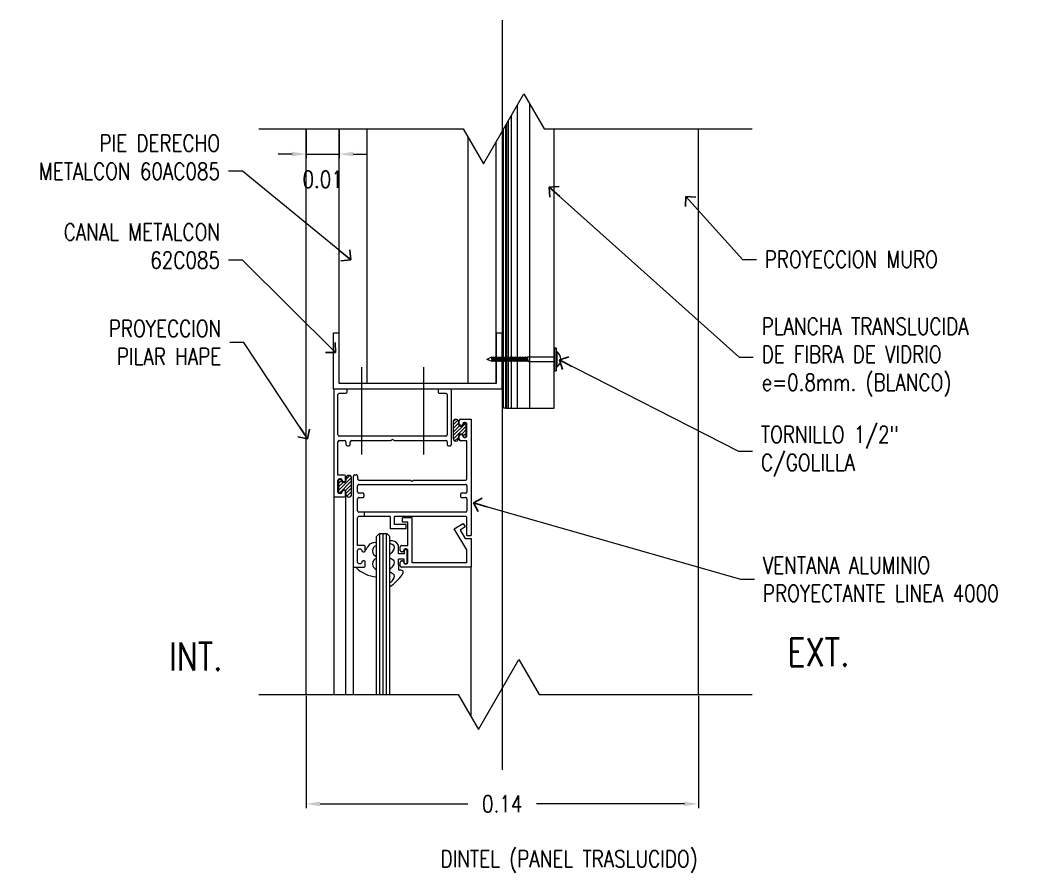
# Model space of a CAD drawing. Header units: metres. Extents: x -40 to 265, y 63 to 163.
# Drawn here: x -39.9725 to -39.6133, y 65.8555 to 66.1596 of the extents above; entities that cross this region are included whole.
import ezdxf

# ---------------------------------------------------------------- set-up
doc = ezdxf.new("R2010")
doc.units = ezdxf.units.M
doc.header["$LTSCALE"] = 5
doc.header["$MEASUREMENT"] = 0
doc.linetypes.add('CENTER', pattern=[2, 1.25, -0.25, 0.25, -0.25])
doc.layers.get('0').update_dxf_attribs({"color": 30})
for name, color, linetype, lineweight in [('A-ANNO-DIMS', 3, 'Continuous', 18), ('A-ANNO-SYMB', 3, 'Continuous', 18), ('A-ANNO-TEXT', 3, 'Continuous', 18), ('A-DETL-MBND', 3, 'Continuous', 18)]:
    doc.layers.add(name, color=color, linetype=linetype, lineweight=lineweight)
doc.styles.add('E-ROMANS', font='romans.shx', dxfattribs={"width": 0.8})
doc.dimstyles.new('E-0001_ARW_24', dxfattribs={"dimscale": 0.001, "dimtxt": 2.4, "dimasz": 2.4, "dimexe": 1.2, "dimexo": 0.8, "dimgap": 1.2, "dimtad": 0, "dimdec": 0, "dimlfac": 1000, "dimzin": 0, "dimdsep": 46, "dimtxsty": 'E-ROMANS', "dimblk": 'OPEN90', "dimcen": 1.2, "dimclrd": 256, "dimclre": 256, "dimclrt": 256, "dimadec": 0, "dimazin": 0, "dimtfac": 1, "dimtdec": 0, "dimtmove": 1, "dimatfit": 3, "dimldrblk": 'OPEN90', "dimfxl": 1, "dimtfill": 1, "dimtolj": 1, "dimtzin": 0, "dimlwd": -1, "dimarcsym": 0})

# ---------------------------------------------------------------- blocks, each defined once
blk = doc.blocks.new('_Open90')
at = {"color": 0, "linetype": 'ByBlock', "lineweight": -2}
for p, q in [((0, 0), (-1, 0)), ((-0.5, 0.5), (0, 0)), ((0, 0), (-0.5, -0.5))]:
    blk.add_line(p, q, dxfattribs=at)

msp = doc.modelspace()

# ---------------------------------------------------------------- linework, layer by layer
for p, q in [((-39.81627658382882, 66.01694371169503), (-39.81797798417702, 66.01524231134684)), ((-39.81597343967702, 66.01598129601724), (-39.81797798417702, 66.01397675151725)), ((-39.81362762057627, 66.01579599545882), (-39.81797798417702, 66.01144563185807)), ((-39.81731847397948, 66.01716738137397), (-39.81791755259216, 66.01656830276129)), ((-39.8157623616501, 66.01492681421458), (-39.81797798417702, 66.01271119168766)), ((-39.81330071367702, 66.01485734252849), (-39.81793846255042, 66.0102195936551)), ((-39.81330071367702, 66.0135917826989), (-39.81492177650866, 66.01197071986725)), ((-39.81330071367702, 66.0123262228693), (-39.81435071317702, 66.01127622336931)), ((-39.81597343967702, 66.0109190566989), (-39.8173312994121, 66.00956119696382)), ((-39.85888909523548, 65.99186889632954), (-39.85425134636209, 65.99650664520293)), ((-39.85888909523548, 65.99440001598872), (-39.85783909573549, 65.99545001548871)), ((-39.85888909523548, 65.99313445615913), (-39.85726803240384, 65.99475551899077)), ((-39.85856218833624, 65.9909302433992), (-39.85421182473549, 65.99528060699996)), ((-39.8564274472624, 65.99179942464345), (-39.85421182473549, 65.99401504717036)), ((-39.85621636923548, 65.99580718215913), (-39.85485850950041, 65.9971650418942)), ((-39.85621636923548, 65.99074494284078), (-39.85421182473549, 65.99274948734077)), ((-39.85591322508368, 65.98978252716299), (-39.85421182473549, 65.99148392751118)), ((-39.85487133493302, 65.98955885748406), (-39.85427225632034, 65.99015793609674))]:
    msp.add_line(p, q)
at = {"layer": 'A-ANNO-DIMS'}
for p, q in [((-39.87045660377596, 66.12039016345678), (-39.87045660377596, 66.11036187158754)), ((-39.85865170246976, 66.12039016345678), (-39.85865170246976, 66.11036187158754)), ((-39.87545660377596, 66.11186187158754), (-39.88045660377595, 66.11186187158754)), ((-39.87045660377596, 66.11186187158754), (-39.85865170246976, 66.11186187158754)), ((-39.85365170246975, 66.11186187158754), (-39.84865170246976, 66.11186187158754)), ((-39.87047871516902, 65.91858526577515), (-39.87047871516902, 65.87855225304217)), ((-39.73047765940968, 65.91857217982498), (-39.73047765940968, 65.87855225304217)), ((-39.86547871516902, 65.88005225304217), (-39.81276390157506, 65.88005225304217)), ((-39.73547765940968, 65.88005225304217), (-39.78819247300363, 65.88005225304217))]:
    msp.add_line(p, q, dxfattribs=at)
for points in [[(-39.87545660377596, 66.11269520492087), (-39.87545660377596, 66.1110285382542), (-39.87045660377596, 66.11186187158754)], [(-39.85365170246975, 66.11269520492087), (-39.85365170246975, 66.1110285382542), (-39.85865170246976, 66.11186187158754)], [(-39.86547871516902, 65.8808855863755), (-39.86547871516902, 65.87921891970883), (-39.87047871516902, 65.88005225304217)], [(-39.73547765940968, 65.8808855863755), (-39.73547765940968, 65.87921891970883), (-39.73047765940968, 65.88005225304217)]]:
    msp.add_solid(points, dxfattribs=at)
at = {"layer": 'A-ANNO-SYMB', "linetype": 'CENTER'}
msp.add_line((-39.80045879540852, 66.15964972388122), (-39.80045879540964, 65.89219385698871), dxfattribs=at)
at = {"layer": 'A-ANNO-SYMB'}
for p, q in [((-39.80717436080533, 66.10839016345679), (-39.79274060408, 66.13339016345677)), ((-39.79274060408, 66.13339016345677), (-39.78552372571733, 66.12089016345683)), ((-39.88731860089956, 66.12089016345678), (-39.81439123917164, 66.12089016345678)), ((-39.81439123917164, 66.12089016345678), (-39.80717436080897, 66.10839016345679)), ((-39.78552372571733, 66.12089016345683), (-39.71134436587068, 66.12089016345678)), ((-39.80898696951034, 65.90658526577516), (-39.794553212785, 65.93158526577514)), ((-39.794553212785, 65.93158526577514), (-39.78733633442233, 65.91908526577521)), ((-39.88731860089956, 65.91908526577515), (-39.81620384787665, 65.91908526577515)), ((-39.81620384787665, 65.91908526577515), (-39.80898696951398, 65.90658526577516)), ((-39.78733633442233, 65.91908526577521), (-39.71134436587068, 65.91908526577515))]:
    msp.add_line(p, q, dxfattribs=at)
at = {"layer": 'A-DETL-MBND'}
for p, q in [((-39.79500885649829, 66.02120531074117), (-39.79500885649829, 66.12946143502269)), ((-39.79066730119578, 66.02120531074117), (-39.79066730119578, 66.12979909752077)), ((-39.79826501969227, 66.02120531074117), (-39.79826501969227, 66.12382159493126)), ((-39.79717962758375, 66.02120531074117), (-39.79717962758375, 66.12570154920992)), ((-39.87047871516902, 65.91908526577515), (-39.87045660377596, 66.12089016345678)), ((-39.85865170246976, 66.03005317164097), (-39.85865170246976, 66.12089016345678)), ((-39.84865170246976, 66.03005317164097), (-39.84865170246976, 66.12089016345678)), ((-39.79998419715656, 66.02120531074117), (-39.79998419715655, 66.12084389221498)), ((-39.79918419715656, 66.02120531074117), (-39.79918419715657, 66.12222953286144)), ((-39.79880771574654, 66.02120531074117), (-39.79880771574654, 66.12288161779192)), ((-39.78198419715656, 66.02120531074117), (-39.78198419715656, 66.12089016345683)), ((-39.73047765818653, 65.91908526577517), (-39.73045879540852, 66.1208901634568)), ((-39.81265170246974, 66.03005317164097), (-39.81265170246974, 66.11787719750654)), ((-39.80265170246975, 66.03005317164097), (-39.80265170246975, 66.11622363748167)), ((-39.86065170246974, 66.04805317164097), (-39.85865170246973, 66.04805317164097)), ((-39.86065170246977, 66.02805317164096), (-39.86065170246974, 66.04805317164097)), ((-39.85865170246976, 66.03005317164097), (-39.85865170246973, 66.04805317164097)), ((-39.80265170246977, 66.04805317164097), (-39.80065170246976, 66.04805317164097)), ((-39.80265170246977, 66.04805317164097), (-39.80265170246975, 66.03005317164097)), ((-39.80065170246976, 66.04805317164097), (-39.80065170246974, 66.02805317164096)), ((-39.7818021816615, 66.04275897383462), (-39.78125286603974, 66.04275897383462)), ((-39.7818021816615, 66.03946308010475), (-39.79152464006147, 66.03946308010475)), ((-39.79113941829819, 66.03781513323977), (-39.7818021816615, 66.03781513323979)), ((-39.78125286603974, 66.03946308010475), (-39.78097820822986, 66.03946308010475)), ((-39.78125286603974, 66.03781513323979), (-39.78097820822986, 66.03781513323979)), ((-39.7818021816615, 66.03451923950992), (-39.78125286603974, 66.03451923950992)), ((-39.80265170246975, 66.03005317164097), (-39.85865170246976, 66.03005317164097)), ((-39.80065170246974, 66.02805317164096), (-39.86065170246977, 66.02805317164096)), ((-39.86060727623548, 66.02757797131586), (-39.86060727623548, 65.98957797131587)), ((-39.85631182373548, 66.02805524381587), (-39.86013000373548, 66.02805524381587)), ((-39.85908000423548, 66.01173252431586), (-39.85908000423548, 66.02605069931586)), ((-39.85860273173548, 66.02652797181587), (-39.85631182373548, 66.02652797181587)), ((-39.85583455123548, 66.02700524431586), (-39.85583455123548, 66.02757797131586)), ((-39.82338002123548, 66.02757797131586), (-39.82338002123548, 66.02700524431586)), ((-39.81908456873548, 66.02805524381587), (-39.82290274873548, 66.02805524381587)), ((-39.82290274873548, 66.02652797181587), (-39.82061184073548, 66.02652797181587)), ((-39.82013456823548, 66.02605069931586), (-39.82013456823548, 66.01173252431586)), ((-39.81860729623548, 66.00829616231586), (-39.81860729623548, 66.02757797131586)), ((-39.79918419715656, 66.02120531074118), (-39.79998419715656, 66.02120531074117)), ((-39.79918419715656, 66.02120531074118), (-39.78198419715656, 66.02120531074117)), ((-39.81797798417702, 66.01622554070882), (-39.81797798417702, 66.01049827070882)), ((-39.81597343967702, 66.01541417745882), (-39.81597343967702, 66.01622554070882)), ((-39.81578253067702, 66.01549372287549), (-39.81578253067702, 66.0168300858755)), ((-39.81530525817702, 66.01730735837549), (-39.81158253267701, 66.01730735837549)), ((-39.81454162217702, 66.01558917737549), (-39.81454162217702, 66.01549372287549)), ((-39.81435071317702, 66.01550963195882), (-39.81435071317702, 66.01541417745882)), ((-39.81358707717702, 66.0160664498755), (-39.81406434967702, 66.0160664498755)), ((-39.81358707717702, 66.01579599545882), (-39.81406434967703, 66.01579599545882)), ((-39.81330071367702, 66.01121417945882), (-39.81330071367702, 66.01550963195882)), ((-39.81310980467702, 66.0112937248755), (-39.81310980467702, 66.01558917737549)), ((-39.81158253267701, 66.01730735837549), (-39.81158253267702, 65.97575001432334)), ((-39.81501889467702, 66.0150164503755), (-39.81530525817702, 66.0150164503755)), ((-39.81501889467702, 66.01474599595882), (-39.81530525817702, 66.01474599595882)), ((-39.81530525817702, 66.01197781545882), (-39.81501889467702, 66.01197781545882)), ((-39.81530525817702, 66.01186645187549), (-39.81501889467702, 66.01186645187549)), ((-39.85908000423547, 65.99730978581587), (-39.85908000423548, 66.00925070731586)), ((-39.82061184073548, 66.01125525181587), (-39.85860273173548, 66.01125525181587)), ((-39.85860273173548, 66.00972797981586), (-39.85669364173548, 66.00972797981586)), ((-39.85621636923548, 66.00925070731586), (-39.85621636923548, 66.00829616231586)), ((-39.85468909723548, 66.00829616231586), (-39.85468909723548, 66.00925070731586)), ((-39.85421182473548, 66.00972797981586), (-39.84028225147793, 66.00972797981586)), ((-39.8399447688567, 66.00986776969464), (-39.83960728623548, 66.01020525231587)), ((-39.83960728623548, 66.01020525231587), (-39.83926980361426, 66.00986776969464)), ((-39.83893232099303, 66.00972797981586), (-39.82061184073548, 66.00972797981586)), ((-39.82013456823548, 66.00925070731586), (-39.82013456823548, 66.00829616231586)), ((-39.81597343967702, 66.01049827070882), (-39.81597343967702, 66.01130963395882)), ((-39.81578253067702, 66.01005281637549), (-39.81578253067702, 66.0113891793755)), ((-39.81310980467701, 66.00957554387551), (-39.81530525817702, 66.0095755438755)), ((-39.81454162217702, 66.0113891793755), (-39.81454162217702, 66.0112937248755)), ((-39.81435071317702, 66.01130963395882), (-39.81435071317702, 66.01121417945882)), ((-39.81406434967703, 66.01092781595882), (-39.81358707717702, 66.01092781595882)), ((-39.81406434967702, 66.0108164523755), (-39.81358707717702, 66.0108164523755)), ((-39.81310980467702, 65.9960210048755), (-39.81310980467701, 66.00957554387551)), ((-39.85573909673548, 66.00781888981587), (-39.85516636973548, 66.00781888981587)), ((-39.81965729573548, 66.00781888981587), (-39.81908456873548, 66.00781888981587)), ((-39.85688455073548, 65.99730978581586), (-39.85908000423547, 65.99730978581587)), ((-39.85310524017702, 65.9974528223755), (-39.85253251317702, 65.9974528223755)), ((-39.85908000423548, 65.99129615231587), (-39.85908000423548, 65.99559160481586)), ((-39.85908000423549, 65.99129615231587), (-39.85908000423549, 65.99559160481587)), ((-39.85888909523548, 65.99551205939919), (-39.85888909523548, 65.99121660689919)), ((-39.85860273173548, 65.99606887731586), (-39.85812545923548, 65.99606887731586)), ((-39.85812545923548, 65.9957984228992), (-39.85860273173549, 65.9957984228992)), ((-39.85783909573549, 65.99541660489919), (-39.85783909573549, 65.99551205939919)), ((-39.85764818673548, 65.99559160481586), (-39.85764818673548, 65.99549615031586)), ((-39.85717091423548, 65.99501887781587), (-39.85688455073548, 65.99501887781587)), ((-39.85688455073549, 65.99474842339919), (-39.85717091423548, 65.99474842339919)), ((-39.85640727823548, 65.99549615031586), (-39.85640727823548, 65.99683251331587)), ((-39.85621636923548, 65.99622796814919), (-39.85621636923548, 65.99541660489919)), ((-39.85421182473549, 65.99050069814919), (-39.85421182473549, 65.99622796814919)), ((-39.85358251267701, 65.96450735837549), (-39.85358251267701, 65.9969755498755)), ((-39.85205524067702, 65.9969755498755), (-39.85205524067702, 65.9960210048755)), ((-39.85157796817702, 65.9955437323755), (-39.83305979517701, 65.9955437323755)), ((-39.85157796817702, 65.99401646037549), (-39.81358707717702, 65.99401646037549)), ((-39.83305979517701, 65.9955437323755), (-39.83258252267701, 65.99506645987549)), ((-39.83258252267701, 65.99506645987549), (-39.83210525017702, 65.9955437323755)), ((-39.83210525017702, 65.9955437323755), (-39.81358707717702, 65.9955437323755)), ((-39.85860273173549, 65.99093024339919), (-39.85812545923548, 65.99093024339919)), ((-39.85812545923548, 65.99081887981586), (-39.85860273173548, 65.99081887981586)), ((-39.85783909573549, 65.99121660689919), (-39.85783909573549, 65.99131206139919)), ((-39.85764818673548, 65.99139160681587), (-39.85764818673548, 65.99129615231587)), ((-39.85717091423548, 65.99198024289919), (-39.85688455073549, 65.99198024289919)), ((-39.85688455073548, 65.99186887931586), (-39.85717091423548, 65.99186887931586)), ((-39.85640727823548, 65.99005524381586), (-39.85640727823548, 65.99139160681587)), ((-39.85621636923548, 65.99131206139919), (-39.85621636923548, 65.99050069814919)), ((-39.85205524067702, 65.99137494372839), (-39.85205524067702, 65.9935391878755)), ((-39.85024160517702, 65.99089767122838), (-39.85157796817702, 65.99089767122838)), ((-39.84976433267702, 65.98984767172838), (-39.84976433267702, 65.99042039872839)), ((-39.81540071267702, 65.99042039872839), (-39.81540071267702, 65.98984767172838)), ((-39.81358707717702, 65.99089767122838), (-39.81492344017702, 65.99089767122838)), ((-39.81310980467702, 65.9935391878755), (-39.81310980467702, 65.99137494372839)), ((-39.86060727623548, 65.98957797131587), (-39.85688455073548, 65.98957797131587)), ((-39.86060727623548, 65.98957797131587), (-39.86060727623548, 65.91908526577515)), ((-39.85640727823548, 65.98957797131587), (-39.85640727823548, 65.91908526577515)), ((-39.85205524067701, 65.98459767422838), (-39.85205524067702, 65.98889312672839)), ((-39.85157796817702, 65.98937039922838), (-39.85024160517702, 65.98937039922838)), ((-39.81492344017702, 65.98937039922838), (-39.81358707717702, 65.98937039922838)), ((-39.81310980467702, 65.98889312672839), (-39.81310980467702, 65.98459767422838)), ((-39.81358707717702, 65.98412040172839), (-39.85157796817702, 65.98412040172839)), ((-39.84976433267703, 65.98412040172838), (-39.84976433267703, 65.98259312972839)), ((-39.85205524067702, 65.97223917287549), (-39.85205524067701, 65.9821158572284)), ((-39.84044993337356, 65.98259312972839), (-39.85157796817703, 65.98259312972839)), ((-39.84044993337356, 65.98259312972839), (-39.84044993337356, 65.97821725474778)), ((-39.83892266137356, 65.97974452674778), (-39.83892266137356, 65.98259312972839)), ((-39.81358707717702, 65.98259312972839), (-39.83892266137356, 65.98259312972839)), ((-39.83479917671942, 65.97974452674778), (-39.83892266137356, 65.97974452674778)), ((-39.83264448795153, 65.98210071029396), (-39.83600724940842, 65.98210071029398)), ((-39.83600724940842, 65.98057343829396), (-39.83600724940842, 65.98210071029398)), ((-39.83417175995154, 65.98057343829396), (-39.83600724940842, 65.98057343829396)), ((-39.83479917671943, 65.97821725474778), (-39.83479917671943, 65.97974452674778)), ((-39.83417175995154, 65.97223917287549), (-39.83417175995154, 65.98057343829396)), ((-39.83264448795154, 65.96603463037546), (-39.83264448795153, 65.98210071029396)), ((-39.81760773790917, 65.97823024347583), (-39.81445884014572, 65.98012254826084)), ((-39.81445884014572, 65.98012254826084), (-39.81368620619837, 65.97883684348001)), ((-39.81310980467701, 65.97575001432334), (-39.81310980467702, 65.98211585722838)), ((-39.844376899599, 65.97634347718812), (-39.845331444599, 65.97538893218812)), ((-39.84151326459899, 65.97634347718812), (-39.844376899599, 65.97634347718812)), ((-39.84414780879898, 65.91908526577515), (-39.84414780879899, 65.97634347718812)), ((-39.84296417299899, 65.91908526577515), (-39.84296417299899, 65.97634347718812)), ((-39.84178053719901, 65.91900810937288), (-39.84178053719899, 65.97634347718812)), ((-39.84151326459899, 65.97634347718812), (-39.84055871959899, 65.97538893218812)), ((-39.83479917671943, 65.97821725474778), (-39.84044993337356, 65.97821725474778)), ((-39.81310980467701, 65.97074543869843), (-39.81760773790917, 65.97823024347583)), ((-39.81368620619837, 65.97883684348001), (-39.81552602335383, 65.97773122015772)), ((-39.81552602335383, 65.97773122015772), (-39.8137094148747, 65.97470828515148)), ((-39.81310980467701, 65.97575001432334), (-39.81158253267702, 65.97575001432334)), ((-39.84985978717701, 65.97223917287548), (-39.852055240677, 65.97223917287549)), ((-39.845331444599, 65.91908526577515), (-39.845331444599, 65.97538893218812)), ((-39.84055871959897, 65.91908526577515), (-39.84055871959899, 65.97538893218812)), ((-39.83753107493996, 65.969271353822), (-39.83753107493996, 65.97236659823932)), ((-39.83636721345154, 65.97223917287548), (-39.83417175995154, 65.97223917287549)), ((-39.8137094148747, 65.97470828515148), (-39.81158253267701, 65.97470828515148)), ((-39.81158253267701, 65.97470828515148), (-39.81158253267701, 65.96450735837549)), ((-39.85205524067702, 65.96622553937549), (-39.85205524067702, 65.97052099187549)), ((-39.85205524067701, 65.96622553937549), (-39.85205524067701, 65.97052099187547)), ((-39.85157796817701, 65.97099826437548), (-39.85110069567701, 65.97099826437548)), ((-39.85062342317701, 65.97052099187547), (-39.85062342317701, 65.97042553737548)), ((-39.85014615067701, 65.96994826487548), (-39.84985978717701, 65.96994826487548)), ((-39.84938251467701, 65.97042553737548), (-39.84938251467701, 65.97176190037548)), ((-39.83541266845155, 65.969271353822), (-39.83753107493996, 65.969271353822)), ((-39.83684448595154, 65.97042553737548), (-39.83684448595154, 65.97176190037548)), ((-39.83608084995154, 65.96994826487548), (-39.83636721345154, 65.96994826487548)), ((-39.83560357745154, 65.97052099187547), (-39.83560357745154, 65.97042553737548)), ((-39.83541266845155, 65.9704414464588), (-39.83541266845155, 65.969271353822)), ((-39.83464903245154, 65.97099826437548), (-39.83512630495154, 65.97099826437548)), ((-39.83464903245154, 65.9707278099588), (-39.83512630495154, 65.9707278099588)), ((-39.83436266895154, 65.9661459939588), (-39.83436266895154, 65.9704414464588)), ((-39.83417175995153, 65.96622553937549), (-39.83417175995153, 65.97052099187549)), ((-39.83417175995154, 65.96622553937549), (-39.83417175995154, 65.97052099187547)), ((-39.81310980467701, 65.96603463037546), (-39.81310980467701, 65.97074543869844)), ((-39.85110069567701, 65.96574826687548), (-39.85157796817701, 65.96574826687548)), ((-39.85062342317701, 65.96632099387548), (-39.85062342317701, 65.96622553937549)), ((-39.84985978717701, 65.96679826637548), (-39.85014615067701, 65.96679826637548)), ((-39.84938251467701, 65.96498463087548), (-39.84938251467701, 65.96632099387548)), ((-39.83541266845155, 65.96731608659562), (-39.83753107493996, 65.96731608659562)), ((-39.83740830837986, 65.96344088219348), (-39.83753107493996, 65.96731608659562)), ((-39.83684448595154, 65.96498463087548), (-39.83684448595154, 65.96632099387548)), ((-39.83636721345154, 65.96679826637548), (-39.83608084995154, 65.96679826637548)), ((-39.83560357745154, 65.96632099387548), (-39.83560357745154, 65.96622553937549)), ((-39.83541266845155, 65.9661459939588), (-39.83541266845155, 65.96731608659562)), ((-39.83512630495154, 65.96585963045881), (-39.83464903245154, 65.96585963045881)), ((-39.83512630495154, 65.96574826687548), (-39.83464903245154, 65.96574826687548)), ((-39.81310980467701, 65.96603463037546), (-39.83264448795154, 65.96603463037546)), ((-39.85358251267703, 65.91908526577515), (-39.85358251267702, 65.96450735837549)), ((-39.85358251267701, 65.96450735837549), (-39.84985978717701, 65.96450735837549)), ((-39.81158253267701, 65.96450735837549), (-39.83636721345154, 65.96450735837549)), ((-39.81158253267702, 65.91108091304916), (-39.81158253267701, 65.96450735837549))]:
    msp.add_line(p, q, dxfattribs=at)
at = {"layer": 'A-DETL-MBND', "linetype": 'CENTER'}
for p, q in [((-39.85062735966587, 66.03584770309813), (-39.85062735966587, 66.00469721257538)), ((-39.82858721280508, 66.03584770309813), (-39.82858721280508, 66.00469721257538))]:
    msp.add_line(p, q, dxfattribs=at)
at = {"layer": 'A-DETL-MBND'}
for points in [[(-39.7818021816615, 66.04275897383462), (-39.7818021816615, 66.03451923950993)], [(-39.78125286603974, 66.04275897383462), (-39.78125286603974, 66.03451923950993)], [(-39.78097820822986, 66.04138568477988), (-39.78097820822986, 66.03589252856403)], [(-39.8043065753689, 66.0394630801027), (-39.80597820822986, 66.03863328299829)], [(-39.80392135360562, 66.03781513323773), (-39.80597820822986, 66.03863328299829)], [(-39.80380560242592, 66.03903664913722), (-39.8043065753689, 66.0394630801027)], [(-39.80392135360562, 66.03781513323773), (-39.8043065753689, 66.0394630801027)], [(-39.80392135360562, 66.03781513323773), (-39.80361702181362, 66.03822991685027)], [(-39.80319693883466, 66.03903664913722), (-39.80369791177763, 66.0394630801027), (-39.80380560242592, 66.03903664913722)], [(-39.80361702181362, 66.03822991685027), (-39.80380560242592, 66.03903664913722)], [(-39.80331269002163, 66.03781513323773), (-39.80369791177763, 66.0394630801027)], [(-39.80331269002163, 66.03781513323773), (-39.80361702181362, 66.03822991685027)], [(-39.80331269002163, 66.03781513323773), (-39.80300835822236, 66.03822991685027)], [(-39.80258827525067, 66.03903664913722), (-39.80308924819364, 66.0394630801027), (-39.80319693883466, 66.03903664913722)], [(-39.80300835822236, 66.03822991685027), (-39.80319693883466, 66.03903664913722)], [(-39.80270402643036, 66.03781513323773), (-39.80308924819364, 66.0394630801027)], [(-39.80270402643036, 66.03781513323773), (-39.80300835822236, 66.03822991685027)], [(-39.80270402643036, 66.03781513323773), (-39.80239969463837, 66.03822991685027)], [(-39.80197961166668, 66.03903664913722), (-39.80248058460965, 66.0394630801027), (-39.80258827525067, 66.03903664913722)], [(-39.80239969463837, 66.03822991685027), (-39.80258827525067, 66.03903664913722)], [(-39.80209536284637, 66.03781513323773), (-39.80248058460965, 66.0394630801027)], [(-39.80209536284637, 66.03781513323773), (-39.80239969463837, 66.03822991685027)], [(-39.80209536284637, 66.03781513323773), (-39.80179103105438, 66.03822991685027)], [(-39.80137094808269, 66.03903664913926), (-39.80187192101839, 66.03946308010475), (-39.80197961166668, 66.03903664913926)], [(-39.80179103105438, 66.03822991685232), (-39.80197961166668, 66.03903664913926)], [(-39.80148669926238, 66.03781513323977), (-39.80187192101839, 66.03946308010475)], [(-39.80148669926238, 66.03781513323977), (-39.80179103105438, 66.03822991685232)], [(-39.80148669926238, 66.03781513323977), (-39.80118236747039, 66.03822991685232)], [(-39.80076228449143, 66.03903664913926), (-39.8012632574344, 66.03946308010475), (-39.80137094808269, 66.03903664913926)], [(-39.80118236747039, 66.03822991685232), (-39.80137094808269, 66.03903664913926)], [(-39.80087803567839, 66.03781513323977), (-39.8012632574344, 66.03946308010475)], [(-39.80087803567839, 66.03781513323977), (-39.80118236747039, 66.03822991685232)], [(-39.80087803567839, 66.03781513323977), (-39.8005737038864, 66.03822991685232)], [(-39.80015362090744, 66.03903664913926), (-39.80065459384313, 66.03946308010475), (-39.80076228449143, 66.03903664913926)], [(-39.8005737038864, 66.03822991685232), (-39.80076228449143, 66.03903664913926)], [(-39.80026937208713, 66.03781513323977), (-39.80065459384313, 66.03946308010475)], [(-39.79998471032995, 66.0382031079271), (-39.80026937208713, 66.03781513323977), (-39.80065459384313, 66.03946308010475)], [(-39.80026937208713, 66.03781513323977), (-39.8005737038864, 66.03822991685232)], [(-39.80026937208713, 66.03781513323977), (-39.8005737038864, 66.03822991685232)], [(-39.80026937208713, 66.03781513323977), (-39.79996504029513, 66.03822991685232)], [(-39.79998471032995, 66.03941096935526), (-39.80004593025915, 66.03946308010475), (-39.80015362090744, 66.03903664913926)], [(-39.79954495732345, 66.03903664913926), (-39.80004593025915, 66.03946308010475), (-39.80015362090744, 66.03903664913926)], [(-39.79996504029513, 66.03822991685232), (-39.80015362090744, 66.03903664913926)], [(-39.79998471032995, 66.03831406363864), (-39.80015362090744, 66.03903664913926)], [(-39.80004593025915, 66.03946308010475), (-39.79998471032995, 66.03920118629415)], [(-39.79966070850314, 66.03781513323977), (-39.80004593025915, 66.03946308010475)], [(-39.79966070850314, 66.03781513323977), (-39.79996504029513, 66.03822991685232)], [(-39.79966070850314, 66.03781513323977), (-39.79935637671115, 66.03822991685232)], [(-39.79893629373946, 66.03903664913926), (-39.79943726667516, 66.03946308010475), (-39.79954495732345, 66.03903664913926)], [(-39.79935637671115, 66.03822991685232), (-39.79954495732345, 66.03903664913926)], [(-39.79905204491915, 66.03781513323977), (-39.79943726667516, 66.03946308010475)], [(-39.79905204491915, 66.03781513323977), (-39.79935637671115, 66.03822991685232)], [(-39.79905204491915, 66.03781513323977), (-39.79874771312716, 66.03822991685232)], [(-39.79832763014819, 66.03903664913926), (-39.79882860309117, 66.03946308010475), (-39.79893629373946, 66.03903664913926)], [(-39.79874771312716, 66.03822991685232), (-39.79893629373946, 66.03903664913926)], [(-39.7982199394999, 66.03946308010475), (-39.7978347177439, 66.03781513323977), (-39.79813904953589, 66.03822991685232), (-39.79844338133516, 66.03781513323977), (-39.79882860309117, 66.03946308010475)], [(-39.79844338133516, 66.03781513323977), (-39.79874771312716, 66.03822991685232)], [(-39.7977189665642, 66.03903664913926), (-39.7982199394999, 66.03946308010475), (-39.79832763014819, 66.03903664913926)], [(-39.79813904953589, 66.03822991685232), (-39.79832763014819, 66.03903664913926)], [(-39.7978347177439, 66.03781513323977), (-39.7975303859519, 66.03822991685232)], [(-39.79711030298022, 66.03903664913926), (-39.79761127591591, 66.03946308010475), (-39.7977189665642, 66.03903664913926)], [(-39.7975303859519, 66.03822991685232), (-39.7977189665642, 66.03903664913926)], [(-39.79722605415991, 66.03781513323977), (-39.79761127591591, 66.03946308010475)], [(-39.79722605415991, 66.03781513323977), (-39.7975303859519, 66.03822991685232)], [(-39.79722605415991, 66.03781513323977), (-39.79692172236791, 66.03822991685232)], [(-39.79650163939623, 66.03903664913926), (-39.79700261233192, 66.03946308010475), (-39.79711030298022, 66.03903664913926)], [(-39.79692172236791, 66.03822991685232), (-39.79711030298022, 66.03903664913926)], [(-39.79661739057592, 66.03781513323977), (-39.79700261233192, 66.03946308010475)], [(-39.79661739057592, 66.03781513323977), (-39.79692172236791, 66.03822991685232)], [(-39.79661739057592, 66.03781513323977), (-39.79631305878392, 66.03822991685232)], [(-39.79589297580496, 66.03903664913926), (-39.79639394874793, 66.03946308010475), (-39.79650163939623, 66.03903664913926)], [(-39.79631305878392, 66.03822991685232), (-39.79650163939623, 66.03903664913926)], [(-39.79600872699193, 66.03781513323977), (-39.79639394874793, 66.03946308010475)], [(-39.79600872699193, 66.03781513323977), (-39.79631305878392, 66.03822991685232)], [(-39.79600872699193, 66.03781513323977), (-39.79570439519993, 66.03822991685232)], [(-39.79528431222097, 66.03903664913926), (-39.79578528515667, 66.03946308010475), (-39.79589297580496, 66.03903664913926)], [(-39.79570439519993, 66.03822991685232), (-39.79589297580496, 66.03903664913926)], [(-39.79540006340066, 66.03781513323977), (-39.79578528515667, 66.03946308010475)], [(-39.79540006340066, 66.03781513323977), (-39.79570439519993, 66.03822991685232)], [(-39.79540006340066, 66.03781513323977), (-39.79509573160867, 66.03822991685232)], [(-39.79467564863698, 66.03903664913926), (-39.79517662157268, 66.03946308010475), (-39.79528431222097, 66.03903664913926)], [(-39.79509573160867, 66.03822991685232), (-39.79528431222097, 66.03903664913926)], [(-39.79479139981667, 66.03781513323977), (-39.79517662157268, 66.03946308010475)], [(-39.79479139981667, 66.03781513323977), (-39.79509573160867, 66.03822991685232)], [(-39.79479139981667, 66.03781513323977), (-39.79448706802468, 66.03822991685232)], [(-39.79406698505299, 66.03903664913926), (-39.79456795798869, 66.03946308010475), (-39.79467564863698, 66.03903664913926)], [(-39.79448706802468, 66.03822991685232), (-39.79467564863698, 66.03903664913926)], [(-39.79418273623268, 66.03781513323977), (-39.79456795798869, 66.03946308010475)], [(-39.79418273623268, 66.03781513323977), (-39.79448706802468, 66.03822991685232)], [(-39.79418273623268, 66.03781513323977), (-39.79387840444069, 66.03822991685232)], [(-39.79345832146173, 66.03903664913926), (-39.7939592944047, 66.03946308010475), (-39.79406698505299, 66.03903664913926)], [(-39.79387840444069, 66.03822991685232), (-39.79406698505299, 66.03903664913926)], [(-39.7935740726487, 66.03781513323977), (-39.7939592944047, 66.03946308010475)], [(-39.7935740726487, 66.03781513323977), (-39.79387840444069, 66.03822991685232)], [(-39.7935740726487, 66.03781513323977), (-39.79326974084942, 66.03822991685232)], [(-39.79284965787774, 66.03903664913926), (-39.79335063081344, 66.03946308010475), (-39.79345832146173, 66.03903664913926)], [(-39.79326974084942, 66.03822991685232), (-39.79345832146173, 66.03903664913926)], [(-39.79296540905743, 66.03781513323977), (-39.79335063081344, 66.03946308010475)], [(-39.79296540905743, 66.03781513323977), (-39.79326974084942, 66.03822991685232)], [(-39.79296540905743, 66.03781513323977), (-39.79266107726544, 66.03822991685232)], [(-39.79224099429375, 66.03903664913926), (-39.79274196722945, 66.03946308010475), (-39.79284965787774, 66.03903664913926)], [(-39.79266107726544, 66.03822991685232), (-39.79284965787774, 66.03903664913926)], [(-39.79235674547344, 66.03781513323977), (-39.79274196722945, 66.03946308010475)], [(-39.79235674547344, 66.03781513323977), (-39.79266107726544, 66.03822991685232)], [(-39.79235674547344, 66.03781513323977), (-39.79205241368145, 66.03822991685232)], [(-39.79163233070976, 66.03903664913926), (-39.79213330364546, 66.03946308010475), (-39.79224099429375, 66.03903664913926)], [(-39.79205241368145, 66.03822991685232), (-39.79224099429375, 66.03903664913926)], [(-39.79152464006147, 66.03946308010475), (-39.79163233070976, 66.03903664913926), (-39.79144375009746, 66.03822991685232), (-39.79174808188945, 66.03781513323977), (-39.79213330364546, 66.03946308010475)], [(-39.79174808188945, 66.03781513323977), (-39.79205241368145, 66.03822991685232)], [(-39.79113941829819, 66.03781513323977), (-39.79152464006147, 66.03946308010475)], [(-39.79113941829819, 66.03781513323977), (-39.79144375009746, 66.03822991685232)]]:
    msp.add_lwpolyline(points, dxfattribs=at)
for centre, radius, start, end in [((-39.78303814181096, 66.03863910667197), 0.003433222634991948, 306.8698976479286, 53.13010235832464), ((-39.86013000373548, 66.02757797131588), 0.0004772724999924094, 90.00000000085299, 180.000000001706), ((-39.85860273173547, 66.02605069931587), 0.0004772725000066202, 90.00000000085299, 180.000000001706), ((-39.85631182373548, 66.02757797131588), 0.0004772724999995148, 359.999999998294, 90.00000000000001), ((-39.85631182373548, 66.02700524431586), 0.0004772724999924094, 270, 0), ((-39.82290274873547, 66.02757797131588), 0.0004772724999924094, 90.00000000085299, 180.000000001706), ((-39.82290274873549, 66.02700524431586), 0.0004772724999924094, 180, 270.000000000853), ((-39.82061184073548, 66.02605069931587), 0.0004772724999924094, 359.999999998294, 90.00000000000001), ((-39.81908456873549, 66.02757797131588), 0.0004772725000066202, 359.999999998294, 89.99999999914701), ((-39.81697571192701, 66.01622554070882), 0.001002272250000011, 0, 180), ((-39.81530525817702, 66.01541417745882), 0.0006681815, 180, 270), ((-39.81530525817702, 66.0168300858755), 0.0004772724999995148, 90.00000000000001, 180), ((-39.81530525817702, 66.01549372287549), 0.0004772724999924094, 180, 270), ((-39.81501889467701, 66.01549372287549), 0.0004772724999924094, 269.9999999991471, 0), ((-39.81501889467702, 66.01541417745882), 0.0006681815, 270, 0), ((-39.81406434967701, 66.01558917737549), 0.0004772725000066202, 90.00000000085299, 180), ((-39.81406434967703, 66.01550963195882), 0.0002863635, 90.00000000000001, 180), ((-39.81358707717702, 66.01558917737549), 0.0004772724999995148, 0, 90.00000000000001), ((-39.81358707717702, 66.01550963195882), 0.0002863635, 0, 90.00000000000001), ((-39.85860273173549, 66.01173252431586), 0.0004772724999924094, 180, 270.000000000853), ((-39.82061184073548, 66.01173252431586), 0.0004772724999995148, 270, 0), ((-39.81530525817702, 66.01130963395882), 0.0006681815, 90.00000000000001, 180), ((-39.81530525817702, 66.0113891793755), 0.0004772724999995148, 90.00000000000001, 180), ((-39.81501889467702, 66.01130963395882), 0.0006681815, 0, 90.00000000000001), ((-39.81501889467701, 66.0113891793755), 0.0004772724999924094, 0, 90.00000000085299), ((-39.85860273173547, 66.00925070731586), 0.0004772725000066202, 90.00000000085299, 180), ((-39.85669364173549, 66.00925070731586), 0.0004772725000066202, 0, 89.99999999914701), ((-39.85573909673549, 66.00829616231586), 0.0004772724999924094, 180, 270.000000000853), ((-39.85516636973547, 66.00829616231587), 0.0004772725000066202, 269.9999999991471, 359.999999998294), ((-39.85421182473547, 66.00925070731586), 0.0004772725000066202, 90.00000000085299, 180), ((-39.84028225147793, 66.01020525231587), 0.0004772725000066202, 270, 314.9999999993968), ((-39.83893232099304, 66.01020525231587), 0.0004772725000038378, 225.0000000012063, 270.000000000853), ((-39.82061184073548, 66.00925070731586), 0.0004772725000066202, 0, 90.00000000000001), ((-39.81965729573548, 66.00829616231587), 0.0004772724999995148, 180.000000001706, 270), ((-39.81908456873548, 66.00829616231586), 0.0004772724999924094, 269.9999999991471, 0), ((-39.81697571192701, 66.01049827070882), 0.001002272250000011, 180, 0), ((-39.81530525817702, 66.01005281637549), 0.0004772724999924094, 180, 270), ((-39.81406434967701, 66.01129372487549), 0.0004772725000066202, 179.999999998294, 269.9999999991471), ((-39.81406434967703, 66.01121417945882), 0.0002863635, 180, 270), ((-39.81358707717702, 66.01129372487549), 0.0004772724999924094, 270, 1.706012675217255e-09), ((-39.81358707717702, 66.01121417945882), 0.0002863635, 270, 0), ((-39.85688455073547, 65.99683251331587), 0.0004772724999924094, 0, 90.00000000085299), ((-39.85521409698549, 65.99622796814919), 0.001002272250000011, 0, 180), ((-39.85310524017702, 65.9969755498755), 0.0004772724999995148, 90.00000000000001, 180), ((-39.85253251317701, 65.9969755498755), 0.0004772724999924094, 0, 90.00000000085299), ((-39.85860273173547, 65.99559160481587), 0.0004772725000066202, 90.00000000085299, 180.000000001706), ((-39.85860273173549, 65.99551205939919), 0.0002863635, 90.00000000000001, 180), ((-39.85812545923548, 65.99559160481587), 0.0004772724999924094, 359.999999998294, 90.00000000000001), ((-39.85812545923548, 65.99551205939919), 0.0002863635, 0, 90.00000000000001), ((-39.85717091423548, 65.99541660489919), 0.0006681815, 180, 270), ((-39.85717091423548, 65.99549615031586), 0.0004772724999995148, 180, 270), ((-39.85688455073547, 65.99549615031586), 0.0004772724999924094, 269.9999999991471, 0), ((-39.85688455073549, 65.99541660489919), 0.0006681815, 270, 0), ((-39.85157796817701, 65.9960210048755), 0.0004772725000066202, 180, 269.9999999991471), ((-39.85157796817703, 65.9935391878755), 0.0004772724999924094, 89.99999999914701, 180), ((-39.81358707717702, 65.9960210048755), 0.0004772725000066202, 270, 0), ((-39.81358707717702, 65.9935391878755), 0.0004772724999924094, 0, 90.00000000000001), ((-39.85860273173547, 65.99129615231587), 0.0004772725000066202, 180, 269.9999999991471), ((-39.85860273173549, 65.99121660689919), 0.0002863635, 180, 270), ((-39.85812545923548, 65.99129615231587), 0.0004772724999995148, 270, 0), ((-39.85812545923548, 65.99121660689919), 0.0002863635, 270, 0), ((-39.85717091423548, 65.99131206139919), 0.0006681815, 90.00000000000001, 180), ((-39.85717091423548, 65.99139160681587), 0.0004772724999924094, 90.00000000000001, 180), ((-39.85688455073549, 65.99131206139919), 0.0006681815, 0, 90.00000000000001), ((-39.85688455073547, 65.99139160681587), 0.0004772724999924094, 0, 90.00000000085299), ((-39.85688455073547, 65.99005524381586), 0.0004772724999924094, 269.9999999991471, 0), ((-39.85521409698549, 65.99050069814919), 0.001002272250000011, 180, 0), ((-39.85157796817701, 65.99137494372837), 0.0004772724999924094, 179.999999998294, 269.9999999991471), ((-39.85024160517702, 65.99042039872839), 0.0004772724999995148, 0, 90.00000000000001), ((-39.81492344017703, 65.99042039872839), 0.0004772724999924094, 89.99999999914701, 180), ((-39.81358707717702, 65.99137494372837), 0.0004772724999995148, 270, 1.706012675217255e-09), ((-39.85157796817703, 65.98889312672839), 0.0004772724999924094, 89.99999999914701, 180), ((-39.85024160517702, 65.98984767172837), 0.0004772724999924094, 270, 1.706012675217255e-09), ((-39.81492344017701, 65.98984767172837), 0.0004772725000066202, 179.999999998294, 269.9999999991471), ((-39.81358707717702, 65.98889312672839), 0.0004772724999924094, 0, 90.00000000000001), ((-39.85157796817703, 65.98459767422838), 0.0004772724999924094, 180, 270.000000000853), ((-39.81358707717702, 65.98459767422838), 0.0004772724999995148, 270, 0), ((-39.85157796817703, 65.9821158572284), 0.0004772724999924094, 89.99999999914701, 180), ((-39.81358707717702, 65.9821158572284), 0.0004772724999995148, 359.999999998294, 90.00000000000001), ((-39.849859787177, 65.97176190037548), 0.0004772724999924094, 0, 90.00000000085299), ((-39.84474503516422, 65.97030110342624), 0.002045073610356001, 106.6630318935019, 253.3369681064981), ((-39.84008231891649, 65.97115477097294), 0.002824424038860067, 25.40746849435206, 99.71060359797598), ((-39.83636721345155, 65.97176190037548), 0.0004772724999924094, 89.99999999914701, 180), ((-39.851577968177, 65.97052099187549), 0.0004772725000066202, 90.00000000085299, 180.000000001706), ((-39.85110069567701, 65.97052099187549), 0.0004772724999924094, 359.999999998294, 90.00000000000001), ((-39.85014615067701, 65.97042553737548), 0.0004772724999995148, 180, 270), ((-39.849859787177, 65.97042553737548), 0.0004772724999924094, 269.9999999991471, 0), ((-39.83636721345155, 65.97042553737548), 0.0004772724999924094, 180, 270.0000000008529), ((-39.83608084995154, 65.97042553737548), 0.0004772724999995148, 270, 0), ((-39.83512630495154, 65.97052099187549), 0.0004772724999924094, 90.00000000000001, 180.000000001706), ((-39.83512630495154, 65.9704414464588), 0.0002863635, 90.00000000000001, 180), ((-39.83464903245154, 65.97052099187549), 0.0004772725000066202, 359.999999998294, 89.99999999914701), ((-39.83464903245154, 65.9704414464588), 0.0002863635, 0, 90.00000000000001), ((-39.851577968177, 65.96622553937549), 0.0004772725000066202, 180, 269.9999999991471), ((-39.85110069567701, 65.96622553937549), 0.0004772724999995148, 270, 0), ((-39.85014615067701, 65.96632099387548), 0.0004772724999924094, 90.00000000000001, 180), ((-39.849859787177, 65.96632099387548), 0.0004772724999924094, 0, 90.00000000085299), ((-39.849859787177, 65.96498463087548), 0.0004772724999924094, 269.9999999991471, 0), ((-39.84474503516422, 65.96567376459367), 0.002045073610356001, 106.6630318935019, 253.3369681064981), ((-39.83636721345155, 65.96632099387548), 0.0004772724999924094, 89.99999999914701, 180), ((-39.83636721345155, 65.96498463087548), 0.0004772724999924094, 180, 270.0000000008529), ((-39.83608084995154, 65.96632099387548), 0.0004772724999924094, 0, 90.00000000000001), ((-39.83512630495154, 65.96622553937549), 0.0004772724999995148, 180, 270), ((-39.83512630495154, 65.9661459939588), 0.0002863635, 180, 270), ((-39.83464903245154, 65.96622553937549), 0.0004772725000066202, 270.0000000008529, 0), ((-39.83464903245154, 65.9661459939588), 0.0002863635, 270, 0), ((-39.84446951337379, 65.97230033393102), 0.01132815257361915, 223.4664698780786, 265.6362878610541)]:
    msp.add_arc(centre, radius, start, end, dxfattribs=at)
for points in [[(-39.84952230455578, 65.97008805475426), (-39.84828254256969, 65.97193309372594), (-39.84663478142717, 65.97330503606642), (-39.845331444599, 65.97330503606642)], [(-39.84055871959899, 65.97307659206625), (-39.83918462303557, 65.9721130025606), (-39.83984438388876, 65.96978016570068), (-39.84055871959899, 65.96912085926374)], [(-39.84055871959899, 65.96775158545465), (-39.83918462303557, 65.966787995949), (-39.83984438388876, 65.96445515908908), (-39.84055871959899, 65.96379585265214)], [(-39.84055871959899, 65.95755799683451), (-39.83791582027202, 65.95973871861487), (-39.83598725665529, 65.96323800035955), (-39.83740830837986, 65.96344088219348)], [(-39.84055871959899, 65.96283228960131), (-39.83918462303557, 65.96186870009566), (-39.83984438388876, 65.95953586323574), (-39.84055871959899, 65.9588765567988)]]:
    msp.add_spline(points, degree=3, dxfattribs=at)

# ---------------------------------------------------------------- texts
at = {"layer": 'A-ANNO-TEXT', "style": 'E-ROMANS'}
for s, insert, char_height, attachment_point in [('PIE DERECHO\\PMETALCON 60AC085\\P ', (-39.90117853830466, 66.10573061372526), 0.006, 6), ('\\A1;0.01', (-39.86455415312285, 66.10286187158754), 0.006, 5), ('CANAL METALCON\\P62C085\\P ', (-39.90117853830466, 66.07405491128128), 0.006, 6), ('PROYECCION MURO', (-39.70676848291018, 66.07430355165233), 0.006, 4), ('PROYECCION\\PPILAR HAPE ', (-39.90072554075389, 66.04463196027508), 0.006, 6), ('PLANCHA TRANSLUCIDA\\PDE FIBRA DE VIDRIO\\Pe=0.8mm. (BLANCO)', (-39.70787641200112, 66.03942946311079), 0.006, 4), ('TORNILLO 1/2"\\PC/GOLILLA', (-39.70812999426192, 66.00583943991587), 0.006, 4), ('VENTANA ALUMINIO\\PPROYECTANTE LINEA 4000', (-39.70743707316824, 65.96018299291379), 0.006, 4), ('INT.', (-39.90020257907666, 65.93268316979986), 0.01, 6), ('EXT.', (-39.67650890812239, 65.93423186923715), 0.01, 6), ('\\A1;0.14', (-39.80047818728935, 65.88005225304217), 0.006, 5), ('DINTEL (PANEL TRASLUCIDO)', (-39.73070713672286, 65.85945255820135), 0.006, 6)]:
    msp.add_mtext(s, dxfattribs=dict(at, insert=insert, char_height=char_height, attachment_point=attachment_point))

# ---------------------------------------------------------------- leaders
at = {"layer": 'A-ANNO-DIMS', "annotation_type": 0, "has_hookline": 1}
for points, hookline_direction, text_width in [([(-39.85450112193625, 66.07414406726782), (-39.89317853830466, 66.10573061372526), (-39.89817853830466, 66.10573061372526)], 1, 0.0713142857142857), ([(-39.78368232057568, 66.10005024551674), (-39.71587641200112, 66.03942946311079), (-39.71087641200112, 66.03942946311079)], 0, 0.08205714285714283), ([(-39.73493334102097, 66.09672889558354), (-39.71476848291018, 66.07430355165233), (-39.70976848291018, 66.07430355165233)], 0, 0.06811428571428568), ([(-39.86001400745388, 66.04109116186119), (-39.89317853830466, 66.07405491128128), (-39.89817853830466, 66.07405491128128)], 1, 0.06148571428571429), ([(-39.8699798938388, 66.01031022885267), (-39.89272554075389, 66.04463196027508), (-39.89772554075389, 66.04463196027508)], 1, 0.04274285714285714), ([(-39.78008330814652, 66.03841219886418), (-39.71612999426193, 66.00583943991587), (-39.71112999426192, 66.00583943991587)], 0, 0.05462857142857143), ([(-39.81076760790668, 65.9874170186401), (-39.71543707316825, 65.96018299291379), (-39.71043707316824, 65.96018299291379)], 0, 0.09417142857142857)]:
    msp.add_leader(points, dimstyle='E-0001_ARW_24', override={"dimscale": 1, "dimtxt": 0.06, "dimasz": 0.005, "dimexe": 0.0015, "dimexo": 0.0005, "dimgap": 0.003, "dimtad": 0, "dimtxsty": 'E-ROMANS', "dimcen": 0.5, "dimclrd": 1, "dimclre": 1, "dimclrt": 2, "dimtfac": 0.5, "dimtofl": 0}, dxfattribs=dict(at, hookline_direction=hookline_direction, text_width=text_width))

doc.saveas('drawing.dxf')
